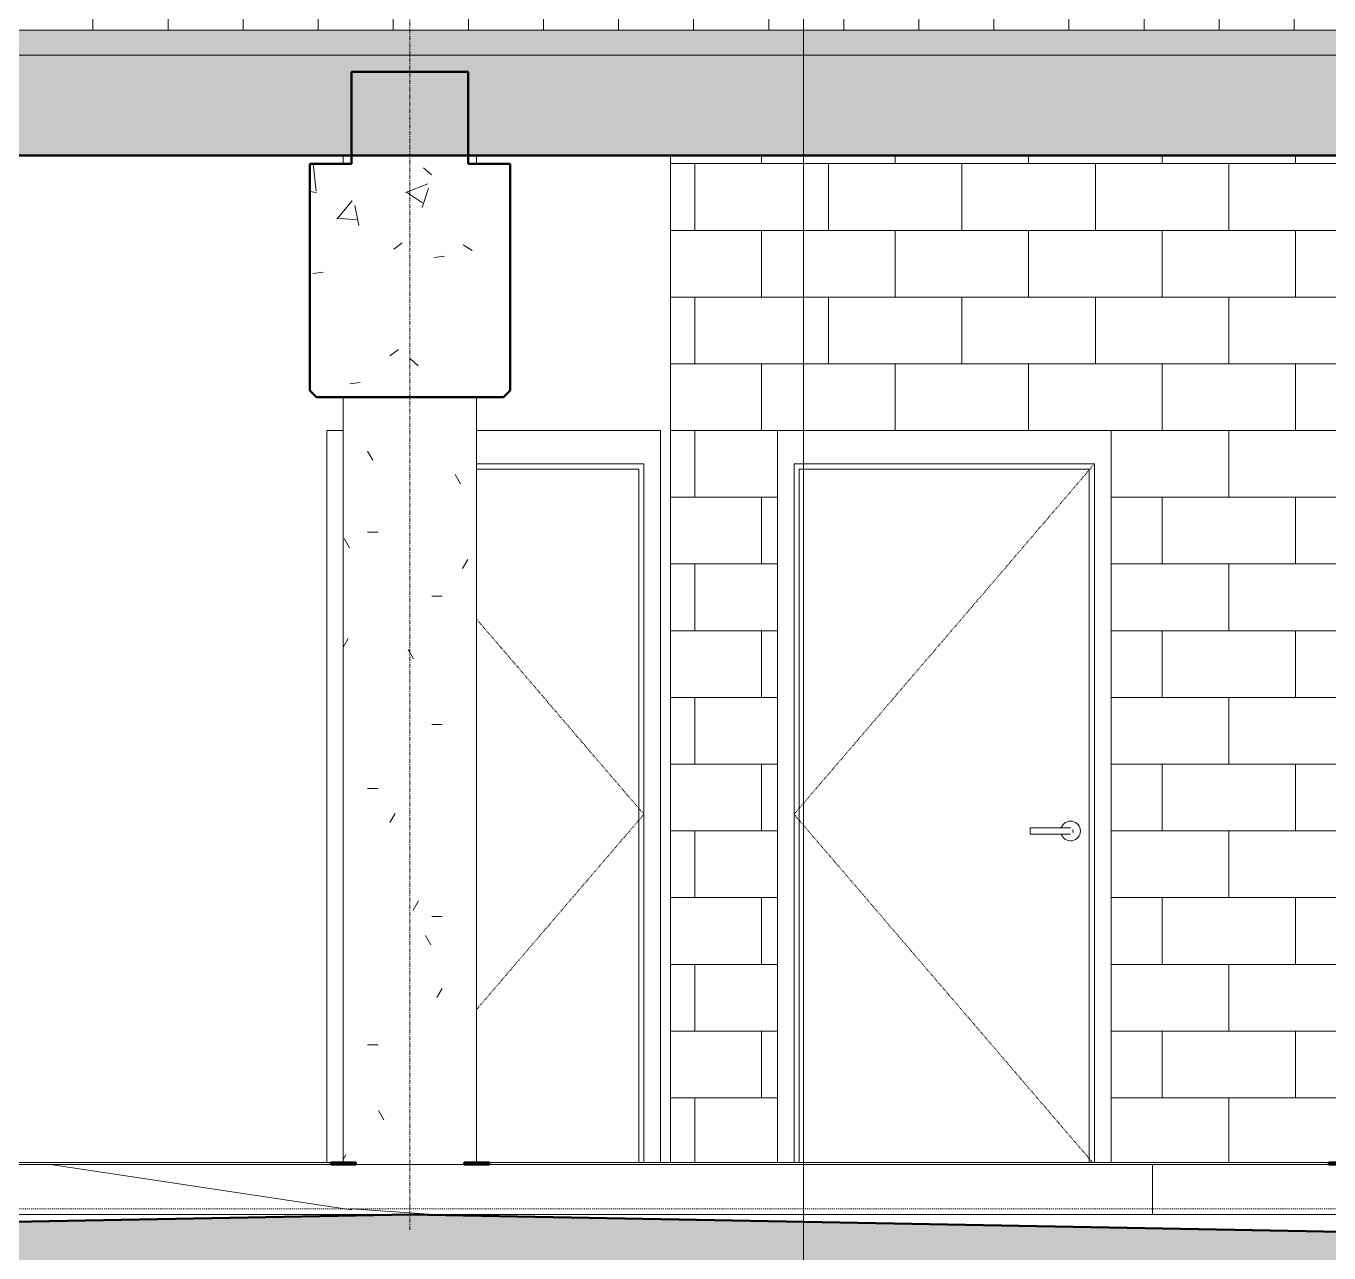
# Model space of a CAD drawing. Header units: inches. Extents: x 9661 to 15313, y -337 to 660.
# Drawn here: x 13919.6 to 14075.7, y -162.6 to -15.5 of the extents above; entities that cross this region are included whole.
import ezdxf

# ---------------------------------------------------------------- set-up
doc = ezdxf.new("R2010")
doc.units = ezdxf.units.IN
doc.header["$MEASUREMENT"] = 0
for name, pattern in [('Aligning Line 1_8_', [0.25, 0.125, -0.125]), ('Dash 1_16_', [0.12499999999999999, 0.06249999999999999, -0.06249999999999999]), ('Grid Line 1_2_', [0.8749999999999999, 0.4999999999999999, -0.125, 0.125, -0.125])]:
    doc.linetypes.add(name, pattern=pattern)
for name, color, linetype, lineweight in [('0-4', 130, 'Continuous', 5), ('0-5', 10, 'Continuous', 13), ('A-DOOR-1', 7, 'Dash 1_16_', 9), ('A-DOOR-2', 7, 'Continuous', 9), ('A-DOOR-FRAM-1', 7, 'Continuous', 9), ('A-FLOR', 192, 'Continuous', 13), ('A-FLOR-1', 135, 'Continuous', 13), ('A-FLOR-5', 192, 'Continuous', 50), ('A-FLOR-LEVL-1', 51, 'Grid Line 1_2_', 9), ('A-FLOR-MCUT', 51, 'Continuous', 13), ('A-FLOR-PATT-1', 8, 'Continuous', 9), ('A-GENM-1', 55, 'Continuous', 9), ('A-GENM-2', 250, 'Continuous', 50), ('A-GENM-7', 215, 'Continuous', 50), ('A-WALL-PATT-4', 55, 'Continuous', 9), ('G-ANNO-SYMB', 111, 'Aligning Line 1_8_', 9), ('G-ANNO-SYMB-1', 111, 'Continuous', 9), ('S-BEAM', 12, 'Continuous', 9), ('S-BEAM-1', 55, 'Continuous', 9), ('S-BEAM-2', 12, 'Continuous', 50), ('S-COLS-1', 55, 'Continuous', 9), ('S-FNDN-3', 135, 'Continuous', 13), ('S-GRID-1', 1, 'Grid Line 1_2_', 9)]:
    doc.layers.add(name, color=color, linetype=linetype, lineweight=lineweight)
pattern_1 = [(49.99999999999999, (14107.56764246303, 138.832), (27.54270046216776, -2.409921005199992), [2.88, -31.68]), (355, (14107.56764246303, 138.832), (-5.327844435381706, 28.88426558997774), [2.304, -25.344]), (100.451, (14109.86264246303, 138.631), (22.21531621912823, 26.47392965322938), [2.448, -26.924]), (46.184, (14107.56764246303, 146.512), (40.98187469590783, -6.356421902997745), [4.32, -47.52]), (96.63599999999998, (14110.98264246303, 145.982), (35.89074818015425, 37.40618916795393), [3.671, -40.386]), (351.184, (14107.56764246303, 146.512), (35.89097341714983, 37.40621617016942), [3.456, -38.016]), (21, (14111.40764246303, 144.592), (22.92103572469458, -15.46073055541926), [2.88, -31.68]), (326, (14111.40764246303, 144.592), (9.343532092013643, 27.84573814869183), [2.304, -25.344]), (71.45100000000001, (14113.31764246303, 143.303), (32.26476914719338, 12.38442158028859), [2.448, -26.924]), (37.50000000000001, (14107.56764246303, 138.832), (0.4668550243151897, 12.7827070445298), [1.267, -23.77, 1.267, -24.461, -25.44]), (37.50000000000001, (14107.56764246303, 138.832), (0.4668550243151897, 12.7827070445298), [-50.765, 1.267, -24.173]), (7.499999999999999, (14107.56764246303, 138.832), (10.10158952275669, 15.14509036333994), [1.267, -13.402, 1.267, -23.194, -9.696]), (7.499999999999999, (14107.56764246303, 138.832), (10.10158952275669, 15.14509036333994), [-39.13, 1.267, -8.429]), (327.5, (14099.00464246303, 138.832), (20.49916090120071, -0.8657796178497925), [1.267, -8.333, 1.267, -28.685, -39.744]), (327.5, (14099.00464246303, 138.832), (20.49916090120071, -0.8657796178497925), [-39.552, 1.267, -38.477]), (317.5, (14095.16464246303, 138.832), (22.39477935398379, 3.844287929692774), [1.267, -11.213, 1.267, -18.624, -28.224]), (317.5, (14095.16464246303, 138.832), (22.39477935398379, 3.844287929692774), [-32.371, 1.267, -26.957])]

# ---------------------------------------------------------------- blocks, each defined once
blk = doc.blocks.new('HOLLOW METAL - UNIT DOOR-V43-BUILDING SECTION - NORTH_SOUTH AT ELEVATOR AND COURTYARD - LOOKING EAST')
at = {"layer": 'A-DOOR-1'}
for p, q in [((-3146.323736679811, -86.60880905828691), (-3126.274144444057, -110.0000000000001)), ((-3126.274144444057, -110.0000000000001), (-3146.323736679811, -133.3911909417128))]:
    blk.add_line(p, q, dxfattribs=at)
at = {"layer": 'A-DOOR-FRAM-1'}
for p, q in [((-3162.323736679811, -63.99999999999996), (-3164.274144444057, -63.99999999999996)), ((-3164.274144444057, -63.99999999999996), (-3164.274144444057, -151.7500000000027)), ((-3124.274144444058, -63.99999999999996), (-3146.323736679812, -63.99999999999996)), ((-3124.274144444057, -63.99999999999996), (-3124.274144444057, -151.7500000000009)), ((-3146.323736679811, -67.99999999999982), (-3126.274144444057, -67.99999999999982)), ((-3146.323736679811, -68.6249999999998), (-3126.899144444057, -68.6249999999998)), ((-3126.899144444057, -68.6249999999998), (-3126.899144444057, -151.7500000000009)), ((-3126.274144444057, -67.99999999999982), (-3126.274144444057, -151.7500000000009))]:
    blk.add_line(p, q, dxfattribs=at)
blk = doc.blocks.new('HOLLOW METAL - UNIT DOOR-2125835-BUILDING SECTION - NORTH_SOUTH AT ELEVATOR AND COURTYARD - LOOKING EAST')
at = {"layer": 'A-DOOR-1'}
for p, q in [((-3072.274144444057, -67.99999999999987), (-3108.274144444057, -110.0000000000001)), ((-3108.274144444057, -110.0000000000001), (-3072.488430158342, -151.750000000001))]:
    blk.add_line(p, q, dxfattribs=at)
at = {"layer": 'A-DOOR-2'}
for p, q in [((-3075.81782062516, -111.6062992125987), (-3079.951678892876, -111.6062992125987)), ((-3079.951678892875, -111.9999999999999), (-3079.951678892875, -111.6062992125983)), ((-3079.951678892875, -112.3937007874015), (-3079.951678892875, -111.9999999999999)), ((-3079.951678892876, -112.393700787402), (-3075.81782062516, -112.393700787402))]:
    blk.add_line(p, q, dxfattribs=at)
at = {"layer": 'A-DOOR-2', "flags": 128}
for points in [[(-3075.227269444057, -111.6062992125987), (-3075.227741822013, -111.6062992125987), (-3075.229158200177, -111.6062992125987), (-3075.231516312648, -111.6062992125987), (-3075.234812386946, -111.6062992125987), (-3075.239041150056, -111.6062992125987), (-3075.244195836861, -111.6062992125987), (-3075.25026820096, -111.6062992125987), (-3075.257248527867, -111.6062992125987), (-3075.265125650546, -111.6062992125987), (-3075.273886967283, -111.6062992125987), (-3075.28351846184, -111.6062992125987), (-3075.29400472588, -111.6062992125987), (-3075.305328983617, -111.6062992125987), (-3075.317473118655, -111.6062992125987), (-3075.330417702969, -111.6062992125987), (-3075.344142027984, -111.6062992125987), (-3075.358624137708, -111.6062992125987), (-3075.373840863856, -111.6062992125987), (-3075.389767862911, -111.6062992125987), (-3075.406379655073, -111.6062992125987), (-3075.423649665017, -111.6062992125987), (-3075.441550264412, -111.6062992125987), (-3075.460052816118, -111.6062992125987), (-3075.479127719999, -111.6062992125987), (-3075.498744460277, -111.6062992125987), (-3075.518871654353, -111.6062992125987), (-3075.539477103009, -111.6062992125987), (-3075.560527841926, -111.6062992125987), (-3075.581990194407, -111.6062992125987), (-3075.603829825272, -111.6062992125987), (-3075.626011795766, -111.6062992125987), (-3075.648500619472, -111.6062992125987), (-3075.671260319065, -111.6062992125987), (-3075.694254483885, -111.6062992125987), (-3075.717446328171, -111.6062992125987), (-3075.74079874992, -111.6062992125987), (-3075.76427439024, -111.6062992125987), (-3075.787835693112, -111.6062992125987), (-3075.811444965479, -111.6062992125987), (-3075.81782062516, -111.6062992125987)], [(-3075.81782062516, -112.393700787402), (-3075.794204876624, -112.393700787402), (-3075.770626908248, -112.393700787402), (-3075.747124439752, -112.393700787402), (-3075.723735070072, -112.393700787402), (-3075.70049621721, -112.393700787402), (-3075.677445058372, -112.393700787402), (-3075.654618470495, -112.393700787402), (-3075.632052971252, -112.393700787402), (-3075.609784660627, -112.393700787402), (-3075.587849163166, -112.393700787402), (-3075.566281570986, -112.393700787402), (-3075.545116387635, -112.393700787402), (-3075.52438747289, -112.393700787402), (-3075.504127988592, -112.393700787402), (-3075.484370345595, -112.393700787402), (-3075.465146151914, -112.393700787402), (-3075.446486162156, -112.393700787402), (-3075.428420228326, -112.393700787402), (-3075.410977252062, -112.393700787402), (-3075.394185138407, -112.393700787402), (-3075.378070751161, -112.393700787402), (-3075.362659869904, -112.393700787402), (-3075.34797714876, -112.393700787402), (-3075.33404607695, -112.393700787402), (-3075.320888941218, -112.393700787402), (-3075.308526790173, -112.393700787402), (-3075.296979400621, -112.393700787402), (-3075.286265245921, -112.393700787402), (-3075.276401466436, -112.393700787402), (-3075.267403842108, -112.393700787402), (-3075.259286767217, -112.393700787402), (-3075.252063227351, -112.393700787402), (-3075.245744778633, -112.393700787402), (-3075.240341529233, -112.393700787402), (-3075.235862123197, -112.393700787402), (-3075.232313726621, -112.393700787402), (-3075.22970201618, -112.393700787402), (-3075.228031170055, -112.393700787402), (-3075.227303861244, -112.393700787402)]]:
    blk.add_lwpolyline(points, dxfattribs=at)
at = {"layer": 'A-DOOR-2'}
for centre, radius, start, end in [((-3075.128844247206, -111.9999999999998), 1.181102362204456, 0, 160.3656609248568), ((-3075.128844247206, -111.9999999999998), 1.181102362204676, 199.5632545646237, 0), ((-3075.227269444056, -111.9999999999999), 0.3937007874015853, 75.00000000001488, 90.00000000000105), ((-3075.227269444056, -111.9999999999999), 0.3937007874014561, 269.9999999999996, 284.9999999999868), ((-3075.227269444056, -111.9999999999999), 0.3937007874016408, 2.068123876075628e-12, 25.01255457852077), ((-3075.227269444056, -111.9999999999999), 0.3937007874014853, 334.9874454214889, 0)]:
    blk.add_arc(centre, radius, start, end, dxfattribs=at)
at = {"layer": 'A-DOOR-FRAM-1'}
for p, q in [((-3110.274144444057, -151.7500000000009), (-3110.274144444057, -63.99999999999996)), ((-3070.274144444057, -63.99999999999996), (-3110.274144444057, -63.99999999999996)), ((-3070.274144444057, -151.7500000000011), (-3070.274144444057, -63.99999999999996)), ((-3108.274144444057, -151.7500000000009), (-3108.274144444057, -67.99999999999982)), ((-3108.274144444057, -67.99999999999982), (-3072.274144444057, -67.99999999999982)), ((-3107.649144444057, -151.7500000000009), (-3107.649144444057, -68.6249999999998)), ((-3107.649144444057, -68.6249999999998), (-3072.899144444057, -68.6249999999998)), ((-3072.899144444057, -68.6249999999998), (-3072.899144444057, -151.7500000000011)), ((-3072.274144444057, -67.99999999999982), (-3072.274144444057, -151.7500000000011))]:
    blk.add_line(p, q, dxfattribs=at)
blk = doc.blocks.new('Parking_Stall_Multiple - STANDARD-1982617-BUILDING SECTION - NORTH_SOUTH AT ELEVATOR AND COURTYARD - LOOKING EAST')
at = {"layer": 'A-GENM-7'}
h = blk.add_hatch(color=256, dxfattribs=at)
h.paths.add_polyline_path([(-3147.823736679812, -151.9999999999995), (-3144.823736679815, -151.9999999999995), (-3144.823736679815, -151.7500000000001), (-3147.823736679812, -151.7500000000018)], flags=0)
h.paths.add_polyline_path([(-3044.155767929815, -151.9999999999995), (-3041.155767929814, -151.9999999999995), (-3041.155767929814, -151.7500000000001), (-3044.155767929815, -151.7500000000001)], flags=0)
at = {"layer": 'A-GENM-1'}
for p, q in [((-3144.823736679814, -151.7500000000013), (-3044.155767929815, -151.7500000000013)), ((-3044.155767929815, -152.0000000000013), (-3144.823736679814, -152.0000000000013))]:
    blk.add_line(p, q, dxfattribs=at)
at = {"layer": 'A-GENM-2'}
for p, q in [((-3147.823736679812, -151.7500000000007), (-3144.823736679812, -151.7500000000007)), ((-3147.823736679812, -151.7500000000007), (-3147.823736679812, -152.0000000000007)), ((-3144.823736679812, -152.0000000000007), (-3147.823736679812, -152.0000000000007)), ((-3144.823736679812, -151.7500000000007), (-3144.823736679812, -152.0000000000007)), ((-3041.155767929811, -151.7500000000007), (-3044.155767929812, -151.7500000000007)), ((-3044.155767929812, -151.7500000000007), (-3044.155767929812, -152.0000000000007)), ((-3044.155767929812, -152.0000000000007), (-3041.155767929811, -152.0000000000007))]:
    blk.add_line(p, q, dxfattribs=at)
blk = doc.blocks.new('Parking_Stall_Multiple - STANDARD-V44-BUILDING SECTION - NORTH_SOUTH AT ELEVATOR AND COURTYARD - LOOKING EAST')
at = {"layer": 'A-GENM-7'}
blk.add_hatch(color=256, dxfattribs=at).paths.add_polyline_path([(-3162.323736679812, -151.9999999999996), (-3160.819830429812, -151.9999999999996), (-3160.819830429812, -151.7500000000019), (-3163.819830429815, -151.7500000000019), (-3163.819830429815, -151.9999999999996)], flags=0)
at = {"layer": 'A-GENM-1'}
for p, q in [((-3264.487799179814, -151.7500000000028), (-3163.819830429814, -151.7500000000028)), ((-3163.819830429814, -152.0000000000028), (-3264.487799179814, -152.0000000000028))]:
    blk.add_line(p, q, dxfattribs=at)
at = {"layer": 'A-GENM-2'}
for p, q in [((-3160.819830429812, -151.7500000000022), (-3163.819830429812, -151.7500000000022)), ((-3163.819830429812, -151.7500000000022), (-3163.819830429812, -152.0000000000022)), ((-3163.819830429812, -152.0000000000022), (-3160.819830429812, -152.0000000000022)), ((-3160.819830429812, -151.7500000000022), (-3160.819830429812, -152.0000000000022))]:
    blk.add_line(p, q, dxfattribs=at)
blk = doc.blocks.new('CTR - 1st Phase - Common Walls_rvt-2-BUILDING SECTION - NORTH_SOUTH AT ELEVATOR AND COURTYARD - LOOKING EAST')
at = {"layer": 'A-WALL-PATT-4'}
h = blk.add_hatch(dxfattribs=at)
h.set_pattern_fill('FP_50', color=256, style=0, pattern_type=2)
h.set_pattern_definition([(0, (-3120.274, -152), (0, 8), []), (90, (-3120.274, -152), (-7.999999999999999, 8), [8, -8])])
h.paths.add_polyline_path([(-3044.155767929815, -151.7500000000014), (-2835.323736679811, -151.7500000000008), (-2835.323736679811, -59.99999999999999), (-2838.53633510501, -59.99999999999999), (-2839.323736679814, -59.21259842519702), (-2839.323736679814, -32.00000000000022), (-2835.323736679811, -32.00000000000022), (-2835.323736679811, -31.00000000000011), (-3123.086644444058, -31.00000000000011), (-3123.050245296331, -151.7500000000014), (-3110.274144444057, -151.7500000000014), (-3110.274144444057, -64.0000000000001), (-3070.274144444057, -64.0000000000001), (-3070.274144444057, -151.7500000000014), (-3066.493643437847, -151.7500000000014)], flags=0)
at = {"layer": 'S-FNDN-3'}
blk.add_line((-3123.086644444057, -31.00000000000015), (-3123.086644444057, -151.7500000000013), dxfattribs=at)
at = {"layer": '0-5'}
for name in ['HOLLOW METAL - UNIT DOOR-V43-BUILDING SECTION - NORTH_SOUTH AT ELEVATOR AND COURTYARD - LOOKING EAST', 'HOLLOW METAL - UNIT DOOR-2125835-BUILDING SECTION - NORTH_SOUTH AT ELEVATOR AND COURTYARD - LOOKING EAST', 'Parking_Stall_Multiple - STANDARD-V44-BUILDING SECTION - NORTH_SOUTH AT ELEVATOR AND COURTYARD - LOOKING EAST', 'Parking_Stall_Multiple - STANDARD-1982617-BUILDING SECTION - NORTH_SOUTH AT ELEVATOR AND COURTYARD - LOOKING EAST']:
    blk.add_blockref(name, (0, 0), dxfattribs=at)
blk = doc.blocks.new('Concrete-Rectangular-Column - ONE-1856735-BUILDING SECTION - NORTH_SOUTH AT ELEVATOR AND COURTYARD - LOOKING EAST')
at = {"layer": 'S-COLS-1'}
h = blk.add_hatch(dxfattribs=at)
h.set_pattern_fill('FP_39', color=256, style=0, pattern_type=2)
h.set_pattern_definition([(0, (-3012.324, 138.832), (30.72, 7.68), [1.267, -21.773, 1.267, -21.773, -122.88]), (0, (-3012.324, 138.832), (30.72, 7.68), [-46.08, 1.267, -44.813, 1.267, -21.773, -53.76]), (0, (-3012.324, 138.832), (30.72, 7.68), [-115.2, 1.267, -14.093, 1.267, -37.133]), (120, (-3000.804, 142.672), (-22.01107510106448, 22.76430040425796), [1.267, -21.773, 1.267, -21.773, -122.88]), (120, (-3000.804, 142.672), (-22.01107510106448, 22.76430040425796), [-46.07999999999999, 1.267, -44.813, 1.267, -21.773, -53.75999999999999]), (120, (-3000.804, 142.672), (-22.01107510106448, 22.76430040425796), [-115.2, 1.267, -14.093, 1.267, -37.133]), (240, (-2996.964, 158.032), (-8.708924898935503, -30.44430040425795), [1.267, -21.773, 1.267, -21.773, -122.88]), (240, (-2996.964, 158.032), (-8.708924898935503, -30.44430040425795), [-46.08, 1.267, -44.813, 1.267, -21.773, -53.76]), (240, (-2996.964, 158.032), (-8.708924898935503, -30.44430040425795), [-115.2, 1.267, -14.093, 1.267, -37.133])])
h.paths.add_polyline_path([(-3160.819830429812, -152.0000000000002), (-3147.823736679812, -152.0000000000002), (-3147.823736679812, -151.7500000000025), (-3146.323736679812, -151.7500000000025), (-3146.323736679812, -59.99999999999999), (-3162.323736679812, -59.99999999999999), (-3162.323736679812, -151.7500000000025), (-3160.819830429812, -151.7500000000025)], flags=0)
h.paths.add_polyline_path([(-3146.323736679812, -32.00000000000022), (-3146.323736679812, -31.00000000000011), (-3147.323736679813, -31.00000000000011), (-3147.323736679813, -32.00000000000022)], flags=0)
h.paths.add_polyline_path([(-3162.323736679812, -32.00000000000022), (-3161.323736679813, -32.00000000000022), (-3161.323736679813, -31.00000000000011), (-3162.323736679812, -31.00000000000011)], flags=0)
for p, q in [((-3162.323736679811, -31.00000000000008), (-3162.323736679811, -32.00000000000004)), ((-3146.323736679811, -31.00000000000008), (-3146.323736679811, -32.00000000000004)), ((-3162.323736679811, -59.99999999999984), (-3162.323736679811, -151.750000000002)), ((-3146.323736679811, -59.99999999999984), (-3146.323736679811, -151.7500000000004)), ((-3147.823736679811, -152), (-3160.819830429811, -152))]:
    blk.add_line(p, q, dxfattribs=at)
blk = doc.blocks.new('Inverted Tee Beam - 24IT40-2543515-BUILDING SECTION - NORTH_SOUTH AT ELEVATOR AND COURTYARD - LOOKING EAST')
at = {"layer": 'S-BEAM'}
h = blk.add_hatch(dxfattribs=at)
h.set_pattern_fill('FP_66', color=256, style=0, pattern_type=2)
h.set_pattern_definition([(49.99999999999999, (-3012.324, 138.832), (27.54270046216776, -2.409921005199992), [2.88, -31.68]), (355, (-3012.324, 138.832), (-5.327844435381706, 28.88426558997774), [2.304, -25.344]), (100.451, (-3010.029, 138.631), (22.21531621912823, 26.47392965322938), [2.448, -26.924]), (46.184, (-3012.324, 146.512), (40.98187469590783, -6.356421902997745), [4.32, -47.52]), (96.636, (-3008.909, 145.982), (35.89074818015425, 37.40618916795393), [3.671, -40.386]), (351.184, (-3012.324, 146.512), (35.89097341714983, 37.40621617016942), [3.456, -38.016]), (21, (-3008.484, 144.592), (22.92103572469458, -15.46073055541926), [2.88, -31.68]), (326, (-3008.484, 144.592), (9.343532092013643, 27.84573814869183), [2.304, -25.344]), (71.45100000000001, (-3006.574, 143.303), (32.26476914719338, 12.38442158028859), [2.448, -26.924]), (37.50000000000001, (-3012.324, 138.832), (0.4668550243151897, 12.7827070445298), [1.267, -23.77, 1.267, -24.461, -25.44]), (37.50000000000001, (-3012.324, 138.832), (0.4668550243151897, 12.7827070445298), [-50.765, 1.267, -24.173]), (7.499999999999999, (-3012.324, 138.832), (10.10158952275669, 15.14509036333994), [1.267, -13.402, 1.267, -23.194, -9.696]), (7.499999999999999, (-3012.324, 138.832), (10.10158952275669, 15.14509036333994), [-39.13, 1.267, -8.429]), (327.5, (-3020.887, 138.832), (20.49916090120071, -0.8657796178497925), [1.267, -8.333, 1.267, -28.685, -39.744]), (327.5, (-3020.887, 138.832), (20.49916090120071, -0.8657796178497925), [-39.552, 1.267, -38.477]), (317.5, (-3024.727, 138.832), (22.39477935398379, 3.844287929692774), [1.267, -11.213, 1.267, -18.624, -28.224]), (317.5, (-3024.727, 138.832), (22.39477935398379, 3.844287929692774), [-32.371, 1.267, -26.957])])
h.paths.add_polyline_path([(-3164.274144444058, -59.99999999999999), (-3143.111138254612, -59.99999999999999), (-3142.323736679814, -59.21259842519702), (-3142.323736679814, -32.00000000000022), (-3147.323736679814, -32.00000000000022), (-3147.323736679814, -31.0000000000001), (-3161.323736679814, -31.0000000000001), (-3161.323736679814, -32.00000000000022), (-3166.323736679814, -32.00000000000022), (-3166.323736679814, -59.21259842519702), (-3165.536335105011, -59.99999999999999)], flags=0)
at = {"layer": 'S-BEAM-2'}
for p, q in [((-3161.323736679813, -21.00000000000007), (-3161.323736679813, -32.00000000000009)), ((-3161.323736679813, -21.00000000000007), (-3147.323736679813, -21.00000000000007)), ((-3147.323736679813, -32.00000000000003), (-3147.323736679813, -21.00000000000007)), ((-3161.323736679813, -32.00000000000009), (-3166.323736679814, -32.00000000000009)), ((-3166.323736679814, -32.00000000000009), (-3166.323736679814, -59.21259842519673)), ((-3142.323736679814, -32.00000000000003), (-3147.323736679813, -32.00000000000003)), ((-3142.323736679814, -59.21259842519669), (-3142.323736679814, -32.00000000000003)), ((-3166.323736679814, -59.21259842519673), (-3165.536335105011, -59.99999999999993)), ((-3143.111138254617, -59.99999999999994), (-3142.323736679814, -59.21259842519669)), ((-3165.536335105011, -59.99999999999993), (-3143.111138254617, -59.99999999999993))]:
    blk.add_line(p, q, dxfattribs=at)

msp = doc.modelspace()

# ---------------------------------------------------------------- hatches: boundary and pattern name
at = {"layer": 'A-FLOR-PATT-1'}
h = msp.add_hatch(dxfattribs=at)
h.set_pattern_fill('FP_55', color=256, style=0, pattern_type=2)
h.set_pattern_definition([(0, (14107.56764246303, 138.832), (0, 9), []), (90, (14107.56764246303, 138.832), (-9, 5.51091059616309e-16), [])])
h.paths.add_polyline_path([(15180.56790578323, -16.00000000000045), (15186.56790578323, -16.00000000000045), (15186.56790578323, -6.000000000020463), (15020.56790578323, -6.000176783936694), (14863.1989849339, -7.784592325936955), (14547.06102641064, -7.784592325936955), (14449.83899042651, -6.000391192330198), (14334.7580173065, -7.784592325936955), (13928.33629506122, -7.784592325936955), (13716.09290578361, -6.008504975212758), (13716.09290578361, -16.00000000000045), (15125.98599902518, -16.00000000000045)], flags=0)
h = msp.add_hatch(dxfattribs=at)
h.set_pattern_fill('FP_67', color=256, style=0, pattern_type=2)
h.set_pattern_definition([(0, (14107.56764246303, 138.832), (15.36, 3.84), [1.267, -10.253, 1.267, -10.253, -61.44]), (0, (14107.56764246303, 138.832), (15.36, 3.84), [-23.04, 1.267, -21.773, 1.267, -10.253, -26.88]), (0, (14107.56764246303, 138.832), (15.36, 3.84), [-57.6, 1.267, -6.412999999999999, 1.267, -17.933]), (120, (14113.32764246303, 140.752), (-11.00553755053224, 11.38215020212898), [1.267, -10.253, 1.267, -10.253, -61.43999999999998]), (120, (14113.32764246303, 140.752), (-11.00553755053224, 11.38215020212898), [-23.03999999999999, 1.267, -21.773, 1.267, -10.253, -26.87999999999999]), (120, (14113.32764246303, 140.752), (-11.00553755053224, 11.38215020212898), [-57.59999999999999, 1.267, -6.412999999999998, 1.267, -17.93299999999999]), (240, (14115.24764246303, 148.432), (-4.354462449467752, -15.22215020212898), [1.267, -10.253, 1.267, -10.253, -61.44]), (240, (14115.24764246303, 148.432), (-4.354462449467752, -15.22215020212898), [-23.04, 1.267, -21.773, 1.267, -10.253, -26.88]), (240, (14115.24764246303, 148.432), (-4.354462449467752, -15.22215020212898), [-57.6, 1.267, -6.412999999999999, 1.267, -17.933])])
h.paths.add_polyline_path([(15180.56790578307, -19.00000000000011), (15180.56790578323, -16.00000000000045), (13708.09290578361, -16.00000000000045), (13708.09290578361, -19.00000000000011), (15125.98599902518, -19.00000000000011)], flags=0)
h = msp.add_hatch(dxfattribs=at)
h.set_pattern_fill('FP_66', color=256, style=0, pattern_type=2)
h.set_pattern_definition(pattern_1)
h.paths.add_polyline_path([(13708.09290578361, -31.00000000000011), (15180.56790578322, -31.00000000000011), (15180.56790578323, -19.00000000000011), (13708.09290578361, -19.00000000000011), (13708.09290578361, -23.16280511902346)], flags=0)
h = msp.add_hatch(dxfattribs=at)
h.set_pattern_fill('FP_66', color=256, style=0, pattern_type=2)
h.set_pattern_definition(pattern_1)
h.paths.add_polyline_path([(13718.21424902518, -167.182402793005), (13792.12695356445, -167.182402793005), (13965.56790578246, -163.9999999999859), (14139.00885799962, -167.1824027930003), (14446.12695356575, -167.1824027930003), (14619.56790578322, -164.0000000000005), (14793.00885799987, -167.1824027929815), (15054.575798719, -167.1824027929815), (15176.56790578349, -164.0000000000005), (15176.56790578323, -158.0000000000002), (15054.57579871896, -161.1824027929812), (14790.80224902518, -161.141914554899), (14619.56790578322, -158.0000000000002), (14446.12695356575, -161.1824027929812), (14139.00885799962, -161.1824027929812), (13965.56790578246, -158.0000000000002), (13792.12695356445, -161.1824027929812), (13680.14288133058, -161.1824027929812), (13680.14298523636, -167.182402793005), (13681.44522406883, -167.182402793005)], flags=0)

# ---------------------------------------------------------------- linework, layer by layer
at = {"layer": 'A-FLOR'}
msp.add_line((15170.56790578324, -157.9999999999999), (13680.14288133058, -158), dxfattribs=at)
at = {"layer": 'A-FLOR-1'}
for p, q in [((13958.57552734801, -157.4156149652689), (13922.48709096341, -152.0000000000026)), ((14054.575527348, -151.9999999999995), (14054.575527348, -157.9999999999999)), ((13968.4258858723, -157.9999999999997), (13958.57552734801, -157.3106031631758)), ((13958.57552734801, -157.3106031631758), (13958.57552734801, -157.4156149652689))]:
    msp.add_line(p, q, dxfattribs=at)
at = {"layer": 'A-FLOR-5'}
for p, q in [((15176.56790578324, -31), (13708.09290578361, -31)), ((13792.12695356576, -161.182402792981), (13965.56790578322, -158)), ((13965.56790578322, -158), (14139.00885800068, -161.182402792981))]:
    msp.add_line(p, q, dxfattribs=at)
at = {"layer": 'A-FLOR-LEVL-1'}
msp.add_line((12951.92718330243, -152), (15288.94326363111, -152), dxfattribs=at)
at = {"layer": 'A-FLOR-MCUT'}
for p, q in [((13716.09290578361, -16.00000000000002), (15180.56790578323, -16.00000000000002)), ((15180.56790578323, -19.00000000000002), (13708.09290578361, -19.00000000000002))]:
    msp.add_line(p, q, dxfattribs=at)
at = {"layer": 'G-ANNO-SYMB'}
msp.add_line((15193.02274902518, -157.3104759048229), (13047.84674902518, -157.3104759048229), dxfattribs=at)
at = {"layer": 'G-ANNO-SYMB-1'}
msp.add_line((14012.74287459591, 489.8451070687741), (14012.74287459591, -183.0802758356091), dxfattribs=at)
at = {"layer": 'S-GRID-1'}
msp.add_line((13965.56790578322, -159.8355747435777), (13965.56790578322, 470.5000000001893), dxfattribs=at)

# ---------------------------------------------------------------- block references
at = {"layer": '0-4'}
msp.add_blockref('CTR - 1st Phase - Common Walls_rvt-2-BUILDING SECTION - NORTH_SOUTH AT ELEVATOR AND COURTYARD - LOOKING EAST', (17119.89164246303, 0), dxfattribs=at)
at = {"layer": 'S-BEAM-1'}
msp.add_blockref('Inverted Tee Beam - 24IT40-2543515-BUILDING SECTION - NORTH_SOUTH AT ELEVATOR AND COURTYARD - LOOKING EAST', (17119.89164246303, 0), dxfattribs=at)
at = {"layer": 'S-COLS-1'}
msp.add_blockref('Concrete-Rectangular-Column - ONE-1856735-BUILDING SECTION - NORTH_SOUTH AT ELEVATOR AND COURTYARD - LOOKING EAST', (17119.89164246303, 0), dxfattribs=at)

doc.saveas('drawing.dxf')
